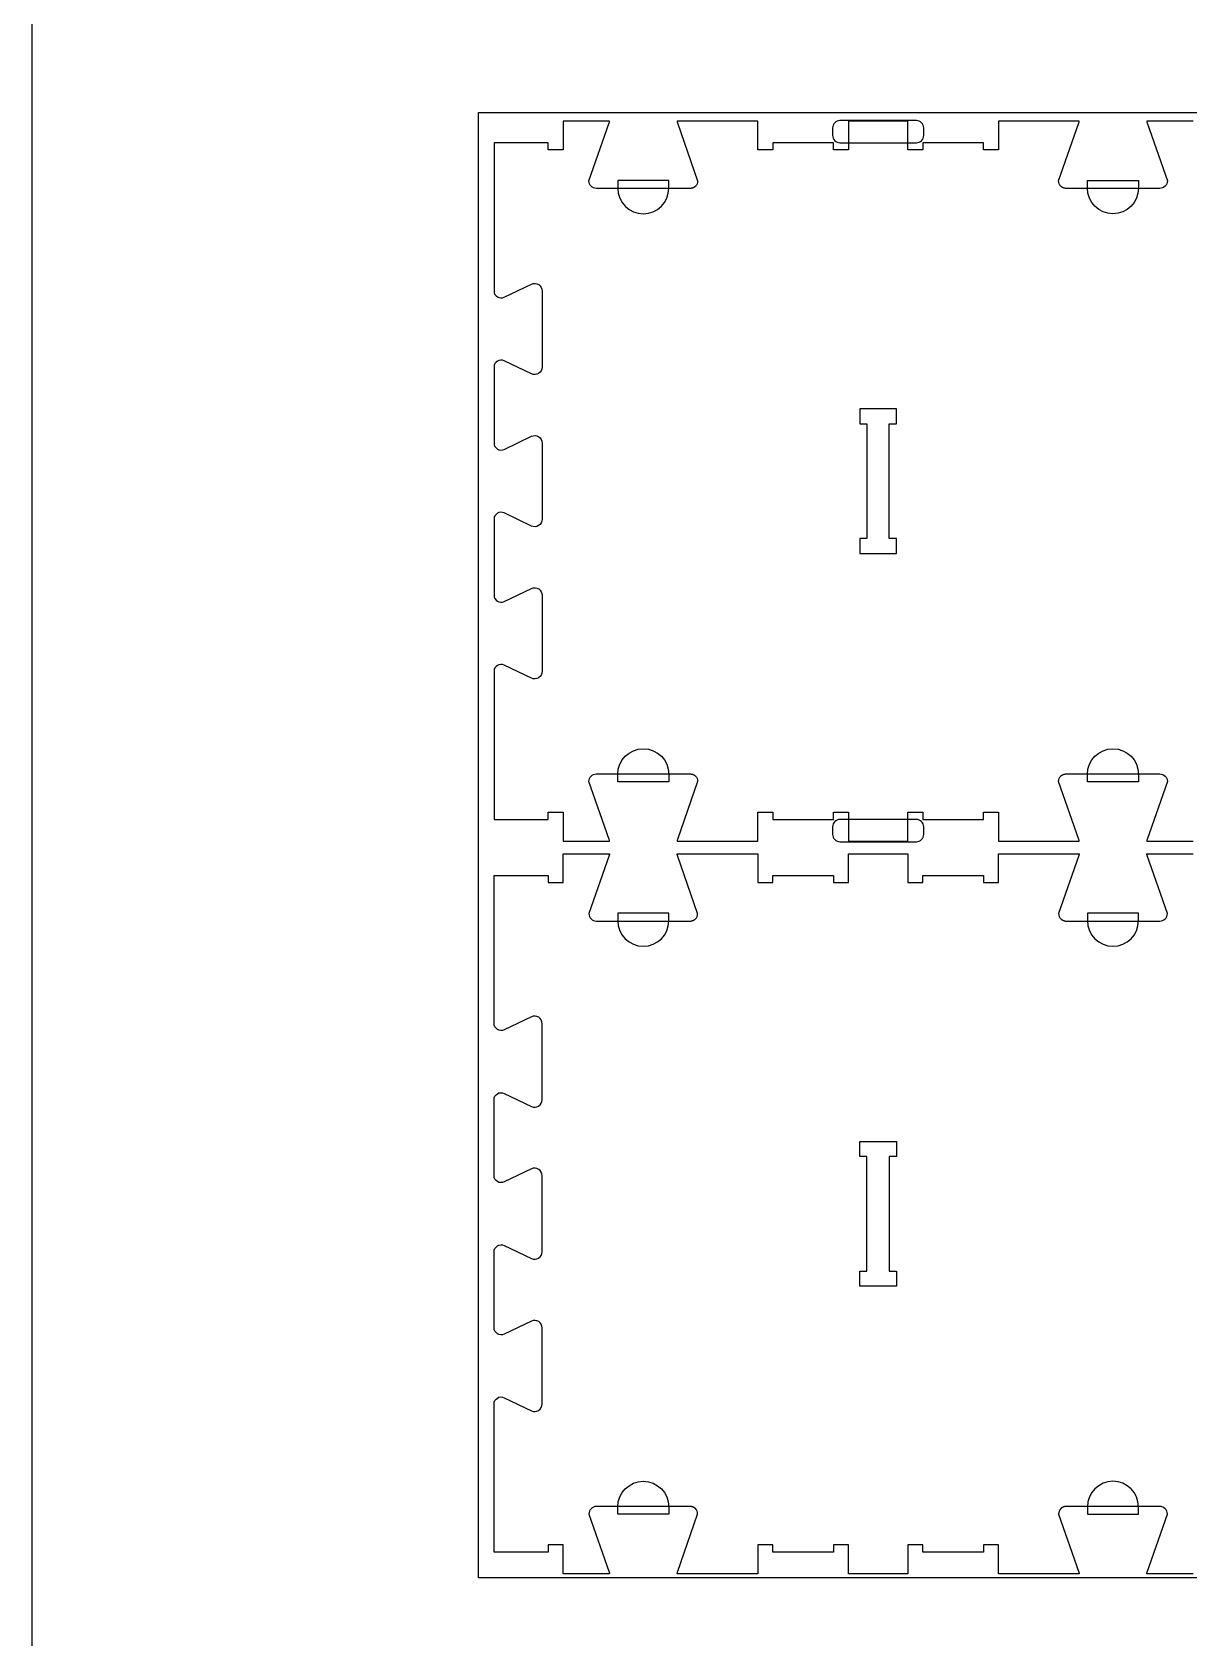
# Model space of a CAD drawing. Extents: x 2032 to 5216, y -27186 to -19593.
# Drawn here: x 2032 to 2995, y -22887 to -21550 of the extents above; entities that cross this region are included whole.
import ezdxf

# ---------------------------------------------------------------- set-up
doc = ezdxf.new("R2010")
doc.units = 0
for name, color, linetype in [('0_SHEET_SPRUCEPLY_2440X122', 1, 'CONTINUOUS'), ('3_ANYTOOL_CUTTHROUGH_INSID', 4, 'CONTINUOUS'), ('4_ANYTOOL_CUTTHROUGH_OUTSI', 5, 'CONTINUOUS'), ('5_ANYTOOL_HALF_MILL_9MM_IN', 3, 'CONTINUOUS'), ('DONOTCUT', 18, 'CONTINUOUS')]:
    doc.layers.add(name, color=color, linetype=linetype)

msp = doc.modelspace()

# ---------------------------------------------------------------- linework, layer by layer
at = {"layer": '0_SHEET_SPRUCEPLY_2440X122'}
msp.add_lwpolyline([(4843.9, -21616.7), (4843.9, -22836.7), (2403.9, -22836.7), (2403.9, -21616.7)], close=True, dxfattribs=at)
at = {"layer": '3_ANYTOOL_CUTTHROUGH_INSID', "color": 4}
for points in [[(2751.7, -21863.3), (2721.4, -21863.3), (2721.4, -21875.8), (2727.4, -21875.8), (2727.4, -21971.3), (2721.4, -21971.3), (2721.4, -21983.8), (2751.9, -21983.8), (2751.9, -21971.3), (2745.9, -21971.3), (2745.9, -21875.8), (2751.9, -21875.8), (2751.9, -21863.3)], [(2751.7, -22593.8), (2721.4, -22593.8), (2721.4, -22581.3), (2727.4, -22581.3), (2727.4, -22485.8), (2721.4, -22485.8), (2721.4, -22473.3), (2751.9, -22473.3), (2751.9, -22485.8), (2745.9, -22485.8), (2745.9, -22581.3), (2751.9, -22581.3), (2751.9, -22593.8)]]:
    msp.add_lwpolyline(points, close=True, dxfattribs=at)
at = {"layer": '4_ANYTOOL_CUTTHROUGH_OUTSI', "color": 5}
for points in [[(2998.9, -21623.8), (2960.3, -21623.8), (2960.3, -21623.8, 0.061485), (2960.6, -21625.2), (2977.5, -21673.5), (2977.5, -21673.6), (2977.5, -21673.6, -0.414214), (2971.2, -21679.8), (2893.2, -21679.8), (2893.1, -21679.8), (2892.9, -21679.8), (2892.8, -21679.8), (2892.6, -21679.8), (2892.5, -21679.8), (2892.3, -21679.7), (2892.2, -21679.7), (2892, -21679.7), (2891.9, -21679.7), (2891.7, -21679.6), (2891.6, -21679.6), (2891.4, -21679.5), (2891.3, -21679.5), (2891.1, -21679.4), (2891, -21679.4), (2890.9, -21679.3), (2890.7, -21679.3), (2890.6, -21679.2), (2890.4, -21679.1), (2890.3, -21679.1), (2890.2, -21679), (2890, -21678.9), (2889.9, -21678.8), (2889.8, -21678.7), (2889.6, -21678.7), (2889.5, -21678.6), (2889.4, -21678.5), (2889.3, -21678.4), (2889.2, -21678.3), (2889, -21678.2), (2888.9, -21678.1), (2888.8, -21678, -0.198912), (2887, -21673.6), (2887, -21673.5), (2887, -21673.5), (2903.9, -21625.2), (2903.9, -21625.2, 0.061485), (2904.1, -21623.8), (2836.9, -21623.8), (2836.9, -21647.8), (2824.4, -21647.8), (2824.4, -21641.8), (2773.9, -21641.8), (2773.9, -21647.8), (2761.4, -21647.8), (2761.4, -21623.8), (2711.9, -21623.8), (2711.9, -21647.8), (2699.4, -21647.8), (2699.4, -21641.8), (2648.9, -21641.8), (2648.9, -21647.8), (2636.4, -21647.8), (2636.4, -21623.8), (2586.7, -21623.8), (2569.3, -21623.8), (2569.3, -21623.8, 0.061486), (2569.5, -21625.2), (2586.4, -21673.5), (2586.4, -21673.5), (2586.4, -21673.6), (2586.4, -21673.6, -0.198912), (2584.6, -21678), (2584.5, -21678.1), (2584.4, -21678.2), (2584.2, -21678.3), (2584.1, -21678.4), (2584, -21678.5), (2583.9, -21678.6), (2583.8, -21678.7), (2583.6, -21678.7), (2583.5, -21678.8), (2583.4, -21678.9), (2583.2, -21679), (2583.1, -21679.1), (2583, -21679.1), (2582.8, -21679.2), (2582.7, -21679.3), (2582.5, -21679.3), (2582.4, -21679.4), (2582.3, -21679.4), (2582.1, -21679.5), (2582, -21679.5), (2581.8, -21679.6), (2581.7, -21679.6), (2581.5, -21679.7), (2581.4, -21679.7), (2581.2, -21679.7), (2581.1, -21679.7), (2580.9, -21679.8), (2580.8, -21679.8), (2580.6, -21679.8), (2580.4, -21679.8), (2580.3, -21679.8), (2580.1, -21679.8), (2502.1, -21679.8, -0.414214), (2495.9, -21673.6), (2495.9, -21673.5), (2495.9, -21673.5), (2512.8, -21625.2), (2512.8, -21625.2, 0.061485), (2513, -21623.8), (2474.4, -21623.8), (2474.4, -21647.8), (2461.9, -21647.8), (2461.9, -21641.8), (2416.9, -21641.8), (2416.9, -21765.2), (2416.9, -21765.2, 0.551268), (2425.2, -21770.4), (2448, -21759.5, -0.551268), (2456.9, -21765.2), (2456.9, -21828.6, -0.257375), (2454, -21833.8, -0.257375), (2448, -21834.2), (2425.2, -21823.3, 0.551268), (2416.9, -21828.5), (2416.9, -21891.9, 0.551268), (2425.2, -21897.1), (2448, -21886.2, -0.551268), (2456.9, -21891.9), (2456.9, -21955.3, -0.257375), (2454, -21960.5, -0.257375), (2448, -21960.9), (2425.2, -21950, 0.551268), (2416.9, -21955.2), (2416.9, -22018.6, 0.551268), (2425.2, -22023.8), (2448, -22012.9, -0.551268), (2456.9, -22018.6), (2456.9, -22082, -0.551268), (2448, -22087.6), (2425.2, -22076.7, 0.551268), (2416.9, -22081.9), (2416.9, -22205.3), (2461.9, -22205.3), (2461.9, -22199.3), (2474.4, -22199.3), (2474.4, -22223.3), (2513, -22223.3), (2513, -22223.3, 0.061485), (2512.8, -22221.9), (2495.9, -22173.6), (2495.9, -22173.6), (2495.9, -22173.6), (2495.9, -22173.6, -0.414214), (2502.1, -22167.3), (2580.1, -22167.3), (2580.3, -22167.3), (2580.4, -22167.3), (2580.6, -22167.3), (2580.8, -22167.3), (2580.9, -22167.4), (2581.1, -22167.4), (2581.2, -22167.4), (2581.4, -22167.4), (2581.5, -22167.5), (2581.7, -22167.5), (2581.8, -22167.5), (2582, -22167.6), (2582.1, -22167.6), (2582.3, -22167.7), (2582.4, -22167.7), (2582.5, -22167.8), (2582.7, -22167.8), (2582.8, -22167.9), (2583, -22168), (2583.1, -22168.1), (2583.2, -22168.1), (2583.4, -22168.2), (2583.5, -22168.3), (2583.6, -22168.4), (2583.8, -22168.5), (2583.9, -22168.5), (2584, -22168.6), (2584.1, -22168.7), (2584.2, -22168.8), (2584.4, -22168.9), (2584.5, -22169), (2584.6, -22169.1, -0.198912), (2586.4, -22173.6), (2586.4, -22173.6), (2586.4, -22173.6), (2569.5, -22221.9), (2569.5, -22221.9, 0.061485), (2569.3, -22223.3), (2586.7, -22223.3), (2636.4, -22223.3), (2636.4, -22199.3), (2648.9, -22199.3), (2648.9, -22205.3), (2699.4, -22205.3), (2699.4, -22199.3), (2711.9, -22199.3), (2711.9, -22223.3), (2761.4, -22223.3), (2761.4, -22199.3), (2773.9, -22199.3), (2773.9, -22205.3), (2824.4, -22205.3), (2824.4, -22199.3), (2836.9, -22199.3), (2836.9, -22223.3), (2886.7, -22223.3), (2904.1, -22223.3), (2904.1, -22223.3, 0.061485), (2903.9, -22221.9), (2887, -22173.6), (2887, -22173.6), (2887, -22173.6), (2887, -22173.6, -0.198912), (2888.8, -22169.1), (2888.9, -22169), (2889, -22168.9), (2889.2, -22168.8), (2889.3, -22168.7), (2889.4, -22168.6), (2889.5, -22168.5), (2889.6, -22168.5), (2889.8, -22168.4), (2889.9, -22168.3), (2890, -22168.2), (2890.2, -22168.1), (2890.3, -22168.1), (2890.4, -22168), (2890.6, -22167.9), (2890.7, -22167.8), (2890.9, -22167.8), (2891, -22167.7), (2891.1, -22167.7), (2891.3, -22167.6), (2891.4, -22167.6), (2891.6, -22167.5), (2891.7, -22167.5), (2891.9, -22167.5), (2892, -22167.4), (2892.2, -22167.4), (2892.3, -22167.4), (2892.5, -22167.4), (2892.6, -22167.3), (2892.8, -22167.3), (2892.9, -22167.3), (2893.1, -22167.3), (2893.2, -22167.3), (2971.2, -22167.3, -0.414214), (2977.5, -22173.6), (2977.5, -22173.6), (2977.5, -22173.6), (2960.6, -22221.9), (2960.6, -22221.9, 0.061485), (2960.3, -22223.3), (2998.9, -22223.3)], [(2998.9, -22833.3), (2960.3, -22833.3), (2960.3, -22833.3, -0.061485), (2960.6, -22831.9), (2977.5, -22783.6), (2977.5, -22783.6), (2977.5, -22783.6), (2977.5, -22783.6, 0.414214), (2971.2, -22777.3), (2893.2, -22777.3), (2893.1, -22777.3), (2892.9, -22777.3), (2892.8, -22777.3), (2892.6, -22777.3), (2892.5, -22777.4), (2892.3, -22777.4), (2892.2, -22777.4), (2892, -22777.4), (2891.9, -22777.5), (2891.7, -22777.5), (2891.6, -22777.5), (2891.4, -22777.6), (2891.3, -22777.6), (2891.1, -22777.7), (2891, -22777.7), (2890.9, -22777.8), (2890.7, -22777.8), (2890.6, -22777.9), (2890.4, -22778), (2890.3, -22778.1), (2890.2, -22778.1), (2890, -22778.2), (2889.9, -22778.3), (2889.8, -22778.4), (2889.6, -22778.5), (2889.5, -22778.5), (2889.4, -22778.6), (2889.3, -22778.7), (2889.2, -22778.8), (2889, -22778.9), (2888.9, -22779), (2888.8, -22779.1, 0.198912), (2887, -22783.6), (2887, -22783.6), (2887, -22783.6), (2903.9, -22831.9), (2903.9, -22831.9, -0.061485), (2904.1, -22833.3), (2836.9, -22833.3), (2836.9, -22809.3), (2824.4, -22809.3), (2824.4, -22815.3), (2773.9, -22815.3), (2773.9, -22809.3), (2761.4, -22809.3), (2761.4, -22833.3), (2711.9, -22833.3), (2711.9, -22809.3), (2699.4, -22809.3), (2699.4, -22815.3), (2648.9, -22815.3), (2648.9, -22809.3), (2636.4, -22809.3), (2636.4, -22833.3), (2586.7, -22833.3), (2569.3, -22833.3), (2569.3, -22833.3, -0.061486), (2569.5, -22831.9), (2586.4, -22783.6), (2586.4, -22783.6), (2586.4, -22783.6), (2586.4, -22783.6, 0.198912), (2584.6, -22779.1), (2584.5, -22779), (2584.4, -22778.9), (2584.2, -22778.8), (2584.1, -22778.7), (2584, -22778.6), (2583.9, -22778.5), (2583.8, -22778.5), (2583.6, -22778.4), (2583.5, -22778.3), (2583.4, -22778.2), (2583.2, -22778.1), (2583.1, -22778.1), (2583, -22778), (2582.8, -22777.9), (2582.7, -22777.8), (2582.5, -22777.8), (2582.4, -22777.7), (2582.3, -22777.7), (2582.1, -22777.6), (2582, -22777.6), (2581.8, -22777.5), (2581.7, -22777.5), (2581.5, -22777.5), (2581.4, -22777.4), (2581.2, -22777.4), (2581.1, -22777.4), (2580.9, -22777.4), (2580.8, -22777.3), (2580.6, -22777.3), (2580.4, -22777.3), (2580.3, -22777.3), (2580.1, -22777.3), (2502.1, -22777.3, 0.414214), (2495.9, -22783.6), (2495.9, -22783.6), (2495.9, -22783.6), (2512.8, -22831.9), (2512.8, -22831.9, -0.061485), (2513, -22833.3), (2474.4, -22833.3), (2474.4, -22809.6), (2474.4, -22809.3), (2461.9, -22809.3), (2461.9, -22815.3), (2416.9, -22815.3), (2416.9, -22691.9), (2416.9, -22691.9, -0.551268), (2425.2, -22686.7), (2448, -22697.6, 0.551268), (2456.9, -22692), (2456.9, -22628.6, 0.551268), (2448, -22622.9), (2425.2, -22633.8, -0.551268), (2416.9, -22628.6), (2416.9, -22565.2, -0.551268), (2425.2, -22560), (2448, -22570.9, 0.551268), (2456.9, -22565.3), (2456.9, -22501.9, 0.551268), (2448, -22496.2), (2425.2, -22507.1, -0.551268), (2416.9, -22501.9), (2416.9, -22438.5, -0.551268), (2425.2, -22433.3), (2448, -22444.2, 0.551268), (2456.9, -22438.6), (2456.9, -22375.2, 0.551268), (2448, -22369.5), (2425.2, -22380.4, -0.551268), (2416.9, -22375.2), (2416.9, -22251.8), (2461.9, -22251.8), (2461.9, -22257.8), (2474.4, -22257.8), (2474.4, -22257.6), (2474.4, -22233.8), (2513, -22233.8), (2513, -22233.8, -0.061485), (2512.8, -22235.2), (2495.9, -22283.5), (2495.9, -22283.5), (2495.9, -22283.6), (2495.9, -22283.6, 0.414214), (2502.1, -22289.8), (2580.1, -22289.8), (2580.3, -22289.8), (2580.4, -22289.8), (2580.6, -22289.8), (2580.8, -22289.8), (2580.9, -22289.8), (2581.1, -22289.7), (2581.2, -22289.7), (2581.4, -22289.7), (2581.5, -22289.7), (2581.7, -22289.6), (2581.8, -22289.6), (2582, -22289.5), (2582.1, -22289.5), (2582.3, -22289.4), (2582.4, -22289.4), (2582.5, -22289.3), (2582.7, -22289.3), (2582.8, -22289.2), (2583, -22289.1), (2583.1, -22289.1), (2583.2, -22289), (2583.4, -22288.9), (2583.5, -22288.8), (2583.6, -22288.8), (2583.8, -22288.7), (2583.9, -22288.6), (2584, -22288.5), (2584.1, -22288.4), (2584.2, -22288.3), (2584.4, -22288.2), (2584.5, -22288.1), (2584.6, -22288, 0.198912), (2586.4, -22283.6), (2586.4, -22283.5), (2586.4, -22283.5), (2569.5, -22235.2), (2569.5, -22235.2, -0.061485), (2569.3, -22233.8), (2586.7, -22233.8), (2636.4, -22233.8), (2636.4, -22257.8), (2648.9, -22257.8), (2648.9, -22251.8), (2699.4, -22251.8), (2699.4, -22257.8), (2711.9, -22257.8), (2711.9, -22233.8), (2761.4, -22233.8), (2761.4, -22257.8), (2773.9, -22257.8), (2773.9, -22251.8), (2824.4, -22251.8), (2824.4, -22257.8), (2836.9, -22257.8), (2836.9, -22233.8), (2904.1, -22233.8), (2904.1, -22233.8, -0.061485), (2903.9, -22235.2), (2887, -22283.5), (2887, -22283.5), (2887, -22283.6), (2887, -22283.6, 0.198912), (2888.8, -22288), (2888.9, -22288.1), (2889, -22288.2), (2889.2, -22288.3), (2889.3, -22288.4), (2889.4, -22288.5), (2889.5, -22288.6), (2889.6, -22288.7), (2889.8, -22288.8), (2889.9, -22288.8), (2890, -22288.9), (2890.2, -22289), (2890.3, -22289.1), (2890.4, -22289.1), (2890.6, -22289.2), (2890.7, -22289.3), (2890.9, -22289.3), (2891, -22289.4), (2891.1, -22289.4), (2891.3, -22289.5), (2891.4, -22289.5), (2891.6, -22289.6), (2891.7, -22289.6), (2891.9, -22289.7), (2892, -22289.7), (2892.2, -22289.7), (2892.3, -22289.7), (2892.5, -22289.8), (2892.6, -22289.8), (2892.8, -22289.8), (2892.9, -22289.8), (2893.1, -22289.8), (2893.2, -22289.8), (2971.2, -22289.8, 0.414214), (2977.5, -22283.6), (2977.5, -22283.5), (2977.5, -22283.5), (2960.6, -22235.2), (2960.6, -22235.2, -0.061485), (2960.3, -22233.8), (2998.9, -22233.8)]]:
    msp.add_lwpolyline(points, format="xyb", dxfattribs=at)
at = {"layer": '5_ANYTOOL_HALF_MILL_9MM_IN', "color": 3}
for points in [[(2704.8, -21623.3, 0.414214), (2698.8, -21629.3), (2698.8, -21635.8, 0.414214), (2704.8, -21641.8), (2768.6, -21641.8, 0.414214), (2774.6, -21635.8), (2774.6, -21629.3, 0.414214), (2768.6, -21623.3)], [(2519.9, -21679.6, 1), (2562.4, -21679.6), (2562.4, -21679.3), (2562.4, -21673.3), (2519.9, -21673.3), (2519.9, -21679.3), (2519.9, -21679.6)], [(2953.5, -21679.6, -1), (2911, -21679.6), (2911, -21679.3), (2911, -21673.3), (2953.5, -21673.3), (2953.5, -21679.3), (2953.5, -21679.6)], [(2519.9, -22167.6, -1), (2562.4, -22167.6), (2562.4, -22167.8), (2562.4, -22173.8), (2519.9, -22173.8), (2519.9, -22167.8), (2519.9, -22167.6)], [(2911, -22167.6, -1), (2953.5, -22167.6), (2953.5, -22167.8), (2953.5, -22173.8), (2911, -22173.8), (2911, -22167.8), (2911, -22167.6)], [(2704.8, -22205.3, 0.414214), (2698.8, -22211.3), (2698.8, -22217.8, 0.414214), (2704.8, -22223.8), (2768.6, -22223.8, 0.414214), (2774.6, -22217.8), (2774.6, -22211.3, 0.414214), (2768.6, -22205.3)], [(2519.9, -22289.6, 1), (2562.4, -22289.6), (2562.4, -22289.3), (2562.4, -22283.3), (2519.9, -22283.3), (2519.9, -22289.3), (2519.9, -22289.6)], [(2911, -22289.6, 1), (2953.5, -22289.6), (2953.5, -22289.3), (2953.5, -22283.3), (2911, -22283.3), (2911, -22289.3), (2911, -22289.6)], [(2519.9, -22777.6, -1), (2562.4, -22777.6), (2562.4, -22777.8), (2562.4, -22783.8), (2519.9, -22783.8), (2519.9, -22777.8), (2519.9, -22777.6)], [(2953.5, -22777.6, 1), (2911, -22777.6), (2911, -22777.8), (2911, -22783.8), (2953.5, -22783.8), (2953.5, -22777.8), (2953.5, -22777.6)]]:
    msp.add_lwpolyline(points, format="xyb", close=True, dxfattribs=at)
at = {"layer": 'DONOTCUT'}
msp.add_lwpolyline([(5215.6, -27186.1), (2032.2, -27186.1), (2032.2, -19592.7), (5215.6, -19592.7)], close=True, dxfattribs=at)

doc.saveas('drawing.dxf')
